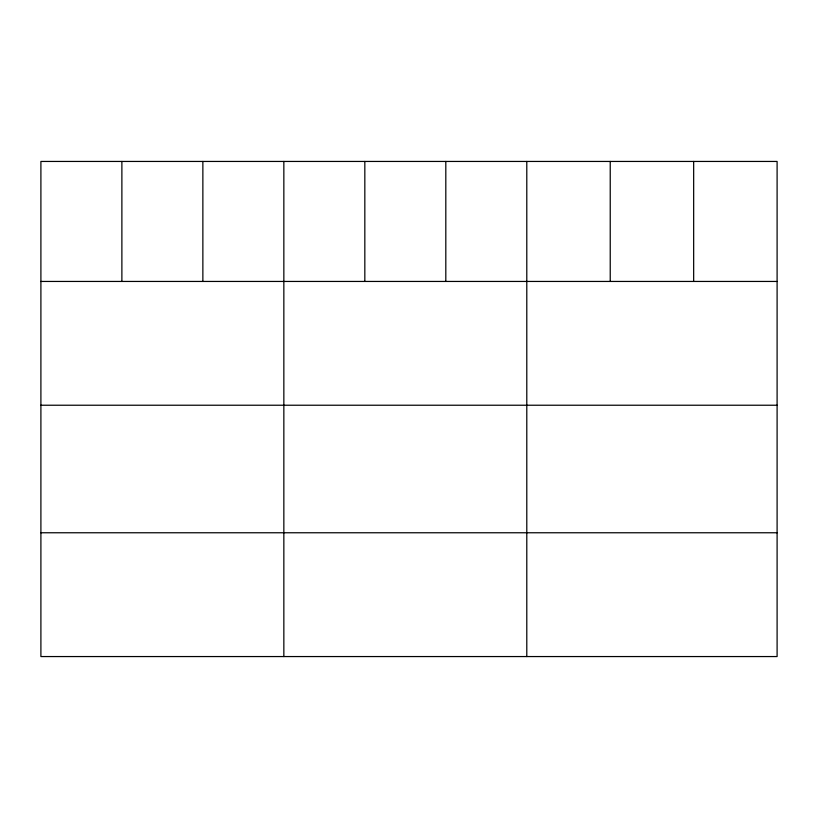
<?xml version="1.0" encoding="UTF-8"?>
<svg xmlns="http://www.w3.org/2000/svg" width="818" height="818" viewBox="0 0 818 818"><rect width="100%" height="100%" fill="white"/><g stroke="black" fill="none" stroke-linecap="round" stroke-linejoin="round"><path stroke-width="1.23" d="M777.1 281.443L777.1 656.557L40.9 656.557L40.9 161.443L777.1 161.443L777.1 281.443L40.9 281.443M40.9 405.227L777.1 405.227M40.9 532.763L777.1 532.763M693.664 161.443L693.664 281.443M610.228 161.443L610.228 281.443M526.792 161.443L526.792 656.557M445.81 161.443L445.81 281.443M364.828 161.443L364.828 281.443M283.846 161.443L283.846 656.557M202.864 161.443L202.864 281.443M121.882 161.443L121.882 281.443"/></g></svg>
